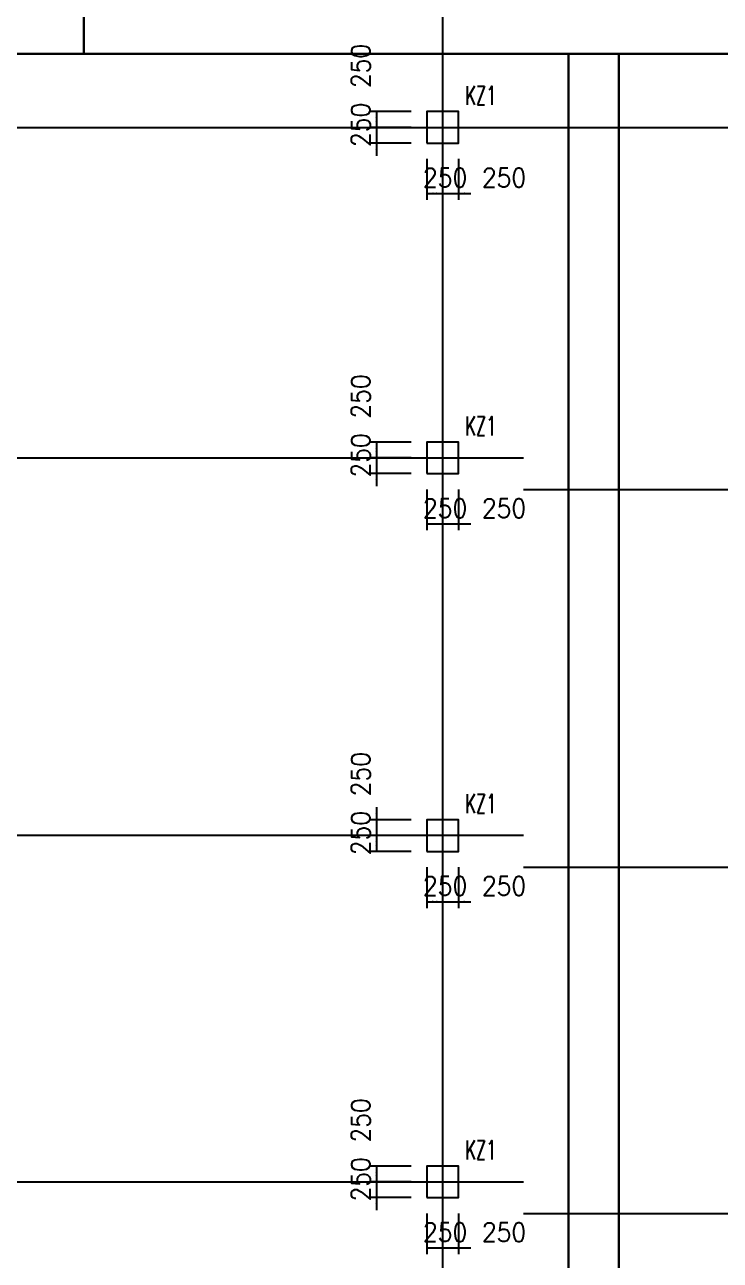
# Model space of a CAD drawing. Extents: x 387171 to 699106, y 11966 to 245688.
# Drawn here: x 526120 to 537168, y 183842 to 203469 of the extents above; entities that cross this region are included whole.
import ezdxf

# ---------------------------------------------------------------- set-up
doc = ezdxf.new("R2010")
doc.units = 0
doc.header["$LTSCALE"] = 100
doc.header["$MEASUREMENT"] = 0
for name, color, linetype in [('COLU', 7, 'Continuous'), ('DIM', 3, 'Continuous'), ('DOTE', 253, 'Continuous'), ('h后浇带', 51, 'Continuous'), ('NUM', 7, 'Continuous')]:
    doc.layers.add(name, color=color, linetype=linetype)
doc.styles.get("Standard").update_dxf_attribs({"font": 'standard'})
doc.dimstyles.get("Standard").update_dxf_attribs({"dimtxt": 300, "dimasz": 100, "dimexe": 100, "dimexo": 250, "dimgap": 100, "dimtad": 0, "dimtoh": 1, "dimdec": 0, "dimdsep": 46, "dimcen": 0.09, "dimclrt": 7, "dimadec": 0, "dimazin": 0, "dimtfac": 1, "dimtdec": 4, "dimtofl": 0, "dimtmove": 0, "dimatfit": 3, "dimfxl": 1, "dimtolj": 1, "dimtzin": 0, "dimarcsym": 0})

# ---------------------------------------------------------------- blocks, each defined once
blk = doc.blocks.new('*D3688')
at = {"layer": 'DIM', "color": 0, "linetype": 'ByBlock', "lineweight": -2}
for p, q in [((532258, 185338), (531608, 185338)), ((531708, 185338), (531708, 185088)), ((532258, 185088), (531608, 185088))]:
    blk.add_line(p, q, dxfattribs=at)
for points in [[(531708, 185338), (531725, 185238), (531691, 185238)], [(531708, 185088), (531691, 185188), (531725, 185188)]]:
    blk.add_solid(points, dxfattribs=at)
at = {"layer": 'DIM', "color": 7, "linetype": 'Continuous', "lineweight": -2, "insert": (531458, 186064), "char_height": 300, "width": 566.67, "attachment_point": 5, "rotation": 90}
blk.add_mtext('250', dxfattribs=at)
blk = doc.blocks.new('*D4443')
at = {"layer": 'DIM', "color": 0, "linetype": 'ByBlock', "lineweight": -2}
for p, q in [((531708, 185288), (531708, 184638)), ((532258, 185088), (531608, 185088)), ((532258, 184838), (531608, 184838))]:
    blk.add_line(p, q, dxfattribs=at)
for points in [[(531708, 185088), (531691, 185188), (531725, 185188)], [(531708, 184838), (531725, 184738), (531691, 184738)]]:
    blk.add_solid(points, dxfattribs=at)
at = {"layer": 'DIM', "color": 7, "linetype": 'Continuous', "lineweight": -2, "insert": (531458, 185128), "char_height": 300, "width": 566.67, "attachment_point": 5, "rotation": 90}
blk.add_mtext('250', dxfattribs=at)
blk = doc.blocks.new('*D4214')
at = {"layer": 'DIM', "color": 0, "linetype": 'ByBlock', "lineweight": -2}
for p, q in [((532508, 184588), (532508, 183938)), ((532758, 184588), (532758, 183938)), ((532508, 184038), (532758, 184038))]:
    blk.add_line(p, q, dxfattribs=at)
for points in [[(532508, 184038), (532608, 184055), (532608, 184021)], [(532758, 184038), (532658, 184021), (532658, 184055)]]:
    blk.add_solid(points, dxfattribs=at)
at = {"layer": 'DIM', "color": 7, "linetype": 'Continuous', "lineweight": -2, "insert": (532798, 184288), "char_height": 300, "width": 566.67, "attachment_point": 5}
blk.add_mtext('250', dxfattribs=at)
blk = doc.blocks.new('*D320')
at = {"layer": 'DIM', "color": 0, "linetype": 'ByBlock', "lineweight": -2}
for p, q in [((532758, 184588), (532758, 183938)), ((533008, 184588), (533008, 183938)), ((532558, 184038), (533208, 184038))]:
    blk.add_line(p, q, dxfattribs=at)
for points in [[(532758, 184038), (532658, 184021), (532658, 184055)], [(533008, 184038), (533108, 184055), (533108, 184021)]]:
    blk.add_solid(points, dxfattribs=at)
at = {"layer": 'DIM', "color": 7, "linetype": 'Continuous', "lineweight": -2, "insert": (533734, 184288), "char_height": 300, "width": 566.67, "attachment_point": 5}
blk.add_mtext('250', dxfattribs=at)
blk = doc.blocks.new('*D2433')
at = {"layer": 'DIM', "color": 0, "linetype": 'ByBlock', "lineweight": -2}
for p, q in [((531708, 191038), (531708, 190388)), ((532258, 190838), (531608, 190838)), ((532258, 190588), (531608, 190588))]:
    blk.add_line(p, q, dxfattribs=at)
for points in [[(531708, 190838), (531691, 190938), (531725, 190938)], [(531708, 190588), (531725, 190488), (531691, 190488)]]:
    blk.add_solid(points, dxfattribs=at)
at = {"layer": 'DIM', "color": 7, "linetype": 'Continuous', "lineweight": -2, "insert": (531458, 191564), "char_height": 300, "width": 566.67, "attachment_point": 5, "rotation": 90}
blk.add_mtext('250', dxfattribs=at)
blk = doc.blocks.new('*D3348')
at = {"layer": 'DIM', "color": 0, "linetype": 'ByBlock', "lineweight": -2}
for p, q in [((532258, 190588), (531608, 190588)), ((531708, 190588), (531708, 190338)), ((532258, 190338), (531608, 190338))]:
    blk.add_line(p, q, dxfattribs=at)
for points in [[(531708, 190588), (531725, 190488), (531691, 190488)], [(531708, 190338), (531691, 190438), (531725, 190438)]]:
    blk.add_solid(points, dxfattribs=at)
at = {"layer": 'DIM', "color": 7, "linetype": 'Continuous', "lineweight": -2, "insert": (531458, 190628), "char_height": 300, "width": 566.67, "attachment_point": 5, "rotation": 90}
blk.add_mtext('250', dxfattribs=at)
blk = doc.blocks.new('*D2963')
at = {"layer": 'DIM', "color": 0, "linetype": 'ByBlock', "lineweight": -2}
for p, q in [((532508, 190088), (532508, 189438)), ((532758, 190088), (532758, 189438)), ((532508, 189538), (532758, 189538))]:
    blk.add_line(p, q, dxfattribs=at)
for points in [[(532508, 189538), (532608, 189555), (532608, 189521)], [(532758, 189538), (532658, 189521), (532658, 189555)]]:
    blk.add_solid(points, dxfattribs=at)
at = {"layer": 'DIM', "color": 7, "linetype": 'Continuous', "lineweight": -2, "insert": (532798, 189788), "char_height": 300, "width": 566.67, "attachment_point": 5}
blk.add_mtext('250', dxfattribs=at)
blk = doc.blocks.new('*D3760')
at = {"layer": 'DIM', "color": 0, "linetype": 'ByBlock', "lineweight": -2}
for p, q in [((532758, 190088), (532758, 189438)), ((533008, 190088), (533008, 189438)), ((532558, 189538), (533208, 189538))]:
    blk.add_line(p, q, dxfattribs=at)
for points in [[(532758, 189538), (532658, 189521), (532658, 189555)], [(533008, 189538), (533108, 189555), (533108, 189521)]]:
    blk.add_solid(points, dxfattribs=at)
at = {"layer": 'DIM', "color": 7, "linetype": 'Continuous', "lineweight": -2, "insert": (533734, 189788), "char_height": 300, "width": 566.67, "attachment_point": 5}
blk.add_mtext('250', dxfattribs=at)
blk = doc.blocks.new('*D2965')
at = {"layer": 'DIM', "color": 0, "linetype": 'ByBlock', "lineweight": -2}
for p, q in [((532258, 196838), (531608, 196838)), ((531708, 196838), (531708, 196588)), ((532258, 196588), (531608, 196588))]:
    blk.add_line(p, q, dxfattribs=at)
for points in [[(531708, 196838), (531725, 196738), (531691, 196738)], [(531708, 196588), (531691, 196688), (531725, 196688)]]:
    blk.add_solid(points, dxfattribs=at)
at = {"layer": 'DIM', "color": 7, "linetype": 'Continuous', "lineweight": -2, "insert": (531458, 197564), "char_height": 300, "width": 566.67, "attachment_point": 5, "rotation": 90}
blk.add_mtext('250', dxfattribs=at)
blk = doc.blocks.new('*D3908')
at = {"layer": 'DIM', "color": 0, "linetype": 'ByBlock', "lineweight": -2}
for p, q in [((531708, 196788), (531708, 196138)), ((532258, 196588), (531608, 196588)), ((532258, 196338), (531608, 196338))]:
    blk.add_line(p, q, dxfattribs=at)
for points in [[(531708, 196588), (531691, 196688), (531725, 196688)], [(531708, 196338), (531725, 196238), (531691, 196238)]]:
    blk.add_solid(points, dxfattribs=at)
at = {"layer": 'DIM', "color": 7, "linetype": 'Continuous', "lineweight": -2, "insert": (531458, 196628), "char_height": 300, "width": 566.67, "attachment_point": 5, "rotation": 90}
blk.add_mtext('250', dxfattribs=at)
blk = doc.blocks.new('*D3520')
at = {"layer": 'DIM', "color": 0, "linetype": 'ByBlock', "lineweight": -2}
for p, q in [((532508, 196088), (532508, 195438)), ((532758, 196088), (532758, 195438)), ((532508, 195538), (532758, 195538))]:
    blk.add_line(p, q, dxfattribs=at)
for points in [[(532508, 195538), (532608, 195555), (532608, 195521)], [(532758, 195538), (532658, 195521), (532658, 195555)]]:
    blk.add_solid(points, dxfattribs=at)
at = {"layer": 'DIM', "color": 7, "linetype": 'Continuous', "lineweight": -2, "insert": (532798, 195788), "char_height": 300, "width": 566.67, "attachment_point": 5}
blk.add_mtext('250', dxfattribs=at)
blk = doc.blocks.new('*D3710')
at = {"layer": 'DIM', "color": 0, "linetype": 'ByBlock', "lineweight": -2}
for p, q in [((532758, 196088), (532758, 195438)), ((533008, 196088), (533008, 195438)), ((532558, 195538), (533208, 195538))]:
    blk.add_line(p, q, dxfattribs=at)
for points in [[(532758, 195538), (532658, 195521), (532658, 195555)], [(533008, 195538), (533108, 195555), (533108, 195521)]]:
    blk.add_solid(points, dxfattribs=at)
at = {"layer": 'DIM', "color": 7, "linetype": 'Continuous', "lineweight": -2, "insert": (533734, 195788), "char_height": 300, "width": 566.67, "attachment_point": 5}
blk.add_mtext('250', dxfattribs=at)
blk = doc.blocks.new('*D2422')
at = {"layer": 'DIM', "color": 0, "linetype": 'ByBlock', "lineweight": -2}
for p, q in [((532258, 202088), (531608, 202088)), ((531708, 202088), (531708, 201838)), ((532258, 201838), (531608, 201838))]:
    blk.add_line(p, q, dxfattribs=at)
for points in [[(531708, 202088), (531725, 201988), (531691, 201988)], [(531708, 201838), (531691, 201938), (531725, 201938)]]:
    blk.add_solid(points, dxfattribs=at)
at = {"layer": 'DIM', "color": 7, "linetype": 'Continuous', "lineweight": -2, "insert": (531458, 202814), "char_height": 300, "width": 566.67, "attachment_point": 5, "rotation": 90}
blk.add_mtext('250', dxfattribs=at)
blk = doc.blocks.new('*D2160')
at = {"layer": 'DIM', "color": 0, "linetype": 'ByBlock', "lineweight": -2}
for p, q in [((531708, 202038), (531708, 201388)), ((532258, 201838), (531608, 201838)), ((532258, 201588), (531608, 201588))]:
    blk.add_line(p, q, dxfattribs=at)
for points in [[(531708, 201838), (531691, 201938), (531725, 201938)], [(531708, 201588), (531725, 201488), (531691, 201488)]]:
    blk.add_solid(points, dxfattribs=at)
at = {"layer": 'DIM', "color": 7, "linetype": 'Continuous', "lineweight": -2, "insert": (531458, 201878), "char_height": 300, "width": 566.67, "attachment_point": 5, "rotation": 90}
blk.add_mtext('250', dxfattribs=at)
blk = doc.blocks.new('*D2355')
at = {"layer": 'DIM', "color": 0, "linetype": 'ByBlock', "lineweight": -2}
for p, q in [((532508, 201338), (532508, 200688)), ((532758, 201338), (532758, 200688)), ((532508, 200788), (532758, 200788))]:
    blk.add_line(p, q, dxfattribs=at)
for points in [[(532508, 200788), (532608, 200805), (532608, 200771)], [(532758, 200788), (532658, 200771), (532658, 200805)]]:
    blk.add_solid(points, dxfattribs=at)
at = {"layer": 'DIM', "color": 7, "linetype": 'Continuous', "lineweight": -2, "insert": (532798, 201038), "char_height": 300, "width": 566.67, "attachment_point": 5}
blk.add_mtext('250', dxfattribs=at)
blk = doc.blocks.new('*D3130')
at = {"layer": 'DIM', "color": 0, "linetype": 'ByBlock', "lineweight": -2}
for p, q in [((532758, 201338), (532758, 200688)), ((533008, 201338), (533008, 200688)), ((532558, 200788), (533208, 200788))]:
    blk.add_line(p, q, dxfattribs=at)
for points in [[(532758, 200788), (532658, 200771), (532658, 200805)], [(533008, 200788), (533108, 200805), (533108, 200771)]]:
    blk.add_solid(points, dxfattribs=at)
at = {"layer": 'DIM', "color": 7, "linetype": 'Continuous', "lineweight": -2, "insert": (533734, 201038), "char_height": 300, "width": 566.67, "attachment_point": 5}
blk.add_mtext('250', dxfattribs=at)
blk = doc.blocks.new('后浇带现场')
at = {"color": 6, "lineweight": 30}
for points in [[(714656, 762040), (714656, 738930), (710056, 738930), (710056, 730049), (775507, 730049), (775507, 772730)], [(660511, 730049), (710056, 730049), (710057, 730849), (660479, 730849)], [(760007, 730049), (760007, 673430), (717757, 673430), (717757, 730049)], [(759207, 730049), (759207, 674230), (718557, 674230), (718557, 730049)]]:
    blk.add_lwpolyline(points, dxfattribs=at)
at = {"layer": 'h后浇带', "color": 1}
for p, q in [((717757, 730049), (717757, 685030)), ((718557, 730049), (718557, 685030))]:
    blk.add_line(p, q, dxfattribs=at)

msp = doc.modelspace()

# ---------------------------------------------------------------- linework, layer by layer
at = {"layer": 'COLU'}
for points in [[(532508.1, 201587.9), (533008.1, 201587.9), (533008.1, 202087.9), (532508.1, 202087.9)], [(532508.1, 196337.9), (533008.1, 196337.9), (533008.1, 196837.9), (532508.1, 196837.9)], [(532508.1, 190337.9), (533008.1, 190337.9), (533008.1, 190837.9), (532508.1, 190837.9)], [(532508.1, 184837.9), (533008.1, 184837.9), (533008.1, 185337.9), (532508.1, 185337.9)]]:
    msp.add_lwpolyline(points, close=True, dxfattribs=at)
at = {"layer": 'DOTE'}
for p, q in [((532758, 238913.1), (532758.2, 95505.2)), ((489178.8, 201837.9), (546133.1, 201837.9)), ((489379.5, 196587.9), (534043.3, 196587.9)), ((534043.3, 196087.9), (664518.6, 196087.9)), ((534043.3, 190587.9), (489620.4, 190587.9)), ((534043.3, 190087.9), (664518.6, 190087.9)), ((508458.1, 185087.9), (534043.3, 185087.9)), ((534043.3, 184587.9), (581889.7, 184587.9))]:
    msp.add_line(p, q, dxfattribs=at)

# ---------------------------------------------------------------- block references
at = {"color": 3, "lineweight": 30}
msp.add_blockref('后浇带现场', (-182998.7, -527042.1), dxfattribs=at)

# ---------------------------------------------------------------- texts
at = {"layer": 'NUM', "color": 200, "width": 0.7}
for p in [(533114.1, 202194), (533114.1, 196944), (533114.1, 190944), (533114.1, 185444)]:
    msp.add_text('KZ1', height=300, dxfattribs=at).set_placement(p)

# ---------------------------------------------------------------- dimensions: what is measured, and where the dimension line sits
at = {"layer": 'DIM', "color": 200}
for p1, p2, picture, middle in [((532508.1, 202087.9), (532508.1, 201837.9), '*D2422', (531458.1, 202306)), ((532508.1, 201837.9), (532508.1, 201587.9), '*D2160', (531458.1, 201369.9)), ((532508.1, 201587.9), (532758.1, 201587.9), '*D2355', (532290, 201037.9)), ((532758.1, 201587.9), (533008.1, 201587.9), '*D3130', (533226.1, 201037.9)), ((532508.1, 196837.9), (532508.1, 196587.9), '*D2965', (531458.1, 197056)), ((532508.1, 196587.9), (532508.1, 196337.9), '*D3908', (531458.1, 196119.9)), ((532508.1, 196337.9), (532758.1, 196337.9), '*D3520', (532290, 195787.9)), ((532758.1, 196337.9), (533008.1, 196337.9), '*D3710', (533226.1, 195787.9)), ((532508.1, 190837.9), (532508.1, 190587.9), '*D2433', (531458.1, 191056)), ((532508.1, 190587.9), (532508.1, 190337.9), '*D3348', (531458.1, 190119.9)), ((532508.1, 190337.9), (532758.1, 190337.9), '*D2963', (532290, 189787.9)), ((532758.1, 190337.9), (533008.1, 190337.9), '*D3760', (533226.1, 189787.9)), ((532508.1, 185337.9), (532508.1, 185087.9), '*D3688', (531458.1, 185556)), ((532508.1, 185087.9), (532508.1, 184837.9), '*D4443', (531458.1, 184619.9)), ((532508.1, 184837.9), (532758.1, 184837.9), '*D4214', (532290, 184287.9)), ((532758.1, 184837.9), (533008.1, 184837.9), '*D320', (533226.1, 184287.9))]:
    dim = msp.add_aligned_dim(p1=p1, p2=p2, distance=-800, dimstyle='Standard', dxfattribs=at)
    dim.commit()
    dim.dimension.update_dxf_attribs({"geometry": picture, "text_midpoint": middle})

doc.saveas('drawing.dxf')
